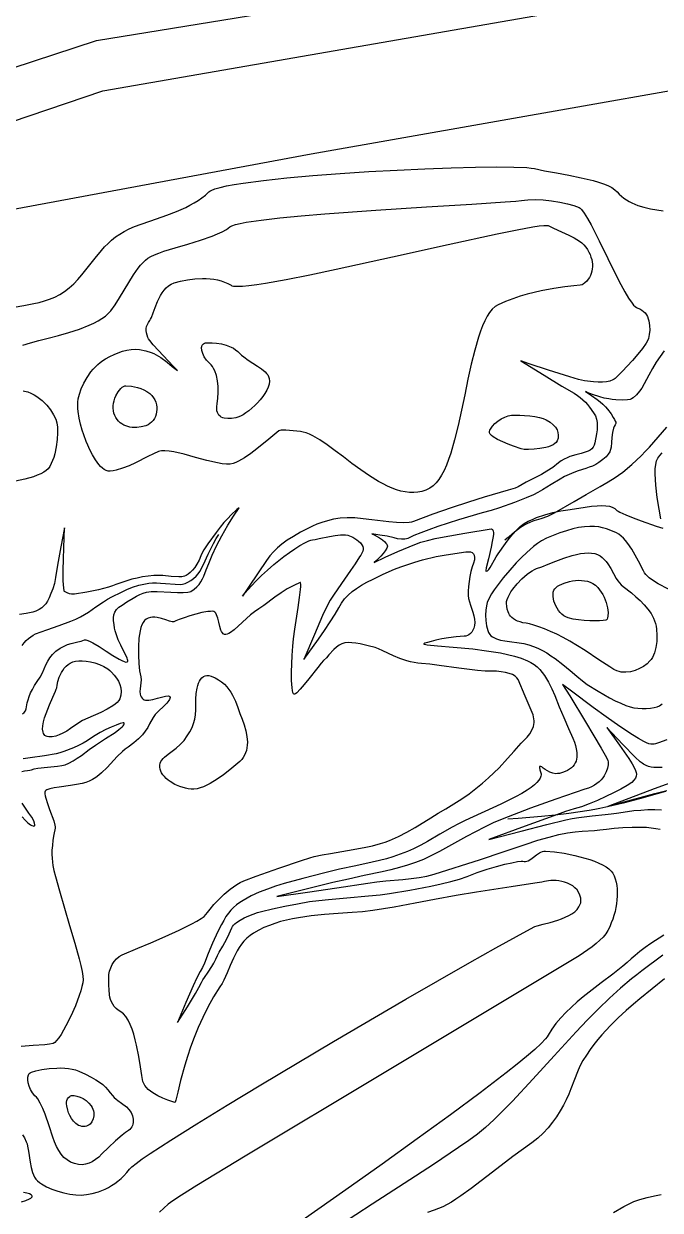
# Model space of a CAD drawing. Header units: inches. Extents: x 14835060 to 15200370, y 4673777 to 4962097.
# Drawn here: x 15056849 to 15122052, y 4770752 to 4892341 of the extents above; entities that cross this region are included whole.
import ezdxf

# ---------------------------------------------------------------- set-up
doc = ezdxf.new("R2010")
doc.units = ezdxf.units.IN
doc.header["$MEASUREMENT"] = 0
for name, color, linetype in [('1000m', 7, 'Continuous'), ('100m', 7, 'Continuous'), ('1500m', 7, 'Continuous'), ('2000m', 7, 'Continuous'), ('200m', 7, 'Continuous'), ('2500m', 7, 'Continuous'), ('500m', 7, 'Continuous'), ('Ã¦Â²Â³Ã¥Â·ÂÃ£ÂƒÂ»Ã¦Â¹Â–Ã¦Â²Â¼', 7, 'Continuous'), ('Ã¦ÂµÂ·Ã¥Â²Â¸Ã§Â·Âš', 7, 'Continuous')]:
    doc.layers.add(name, color=color, linetype=linetype)

msp = doc.modelspace()

# ---------------------------------------------------------------- linework, layer by layer
at = {"layer": '1000m'}
for points in [[(15056762, 4859396), (15057534, 4859641), (15058393, 4859867), (15059354, 4860103), (15060399, 4860378), (15061479, 4860693), (15062548, 4861051), (15063558, 4861451), (15064026, 4861668), (15064461, 4861896), (15064858, 4862135), (15065211, 4862386), (15065514, 4862648), (15065760, 4862922), (15066201, 4863546), (15066655, 4864267), (15067598, 4865838), (15068082, 4866603), (15068572, 4867300), (15068819, 4867610), (15069066, 4867887), (15069314, 4868125), (15069563, 4868320), (15069858, 4868493), (15070238, 4868666), (15070691, 4868842), (15071207, 4869020), (15072377, 4869384), (15073654, 4869763), (15074943, 4870162), (15076151, 4870583), (15076695, 4870804), (15077184, 4871032), (15077606, 4871268), (15077948, 4871512), (15078170, 4871635), (15078530, 4871757), (15079019, 4871877), (15079628, 4871996), (15081167, 4872228), (15083075, 4872452), (15085278, 4872667), (15087701, 4872872), (15092913, 4873252), (15098123, 4873583), (15102739, 4873861), (15106171, 4874077), (15107258, 4874161), (15107828, 4874228), (15108133, 4874276), (15108473, 4874307), (15109233, 4874322), (15110064, 4874280), (15110921, 4874189), (15111762, 4874060), (15112540, 4873898), (15113212, 4873714), (15113735, 4873515), (15113850, 4873438), (15113979, 4873313), (15114272, 4872929), (15114608, 4872390), (15114980, 4871721), (15115803, 4870100), (15116689, 4868278), (15117580, 4866465), (15118011, 4865629), (15118423, 4864873), (15118809, 4864226), (15119163, 4863713), (15119325, 4863515), (15119477, 4863360), (15119617, 4863252), (15119744, 4863194), (15119972, 4863114), (15120174, 4863004), (15120350, 4862867), (15120501, 4862706), (15120629, 4862524), (15120735, 4862325), (15120820, 4862112), (15120886, 4861887), (15120961, 4861417), (15120971, 4860941), (15120924, 4860483), (15120831, 4860071), (15120748, 4859863), (15120618, 4859624), (15120243, 4859076), (15119756, 4858468), (15119209, 4857843), (15118138, 4856705), (15117436, 4855997), (15117330, 4855908), (15117204, 4855833), (15116899, 4855720), (15116535, 4855651), (15116125, 4855621), (15115684, 4855622), (15115225, 4855649), (15114306, 4855754), (15113684, 4855890), (15112785, 4856143), (15110597, 4856832), (15108632, 4857490), (15107779, 4857783), (15110146, 4856330), (15111974, 4855216), (15113226, 4854469), (15113562, 4854260), (15113863, 4854041), (15114134, 4853811), (15114380, 4853569), (15114607, 4853315), (15114820, 4853046), (15115229, 4852466), (15115402, 4852155), (15115517, 4851830), (15115582, 4851488), (15115602, 4851125), (15115584, 4850736), (15115534, 4850318), (15115365, 4849377), (15115294, 4849143), (15115187, 4848949), (15115046, 4848790), (15114875, 4848658), (15114676, 4848550), (15114454, 4848459), (15113951, 4848309), (15113391, 4848166), (15112800, 4847985), (15112501, 4847867), (15112204, 4847724), (15111913, 4847550), (15111630, 4847340), (15111034, 4846881), (15110447, 4846489), (15109877, 4846152), (15109329, 4845859), (15108331, 4845355), (15107894, 4845120), (15107508, 4844880), (15107192, 4844764), (15106467, 4844545), (15104022, 4843817), (15102419, 4843318), (15100641, 4842735), (15098745, 4842073), (15096791, 4841338), (15096583, 4841276), (15096336, 4841234), (15095739, 4841205), (15095029, 4841234), (15094233, 4841306), (15092501, 4841511), (15091621, 4841613), (15090771, 4841692), (15090377, 4841712), (15089994, 4841713), (15089262, 4841664), (15088581, 4841558), (15087954, 4841410), (15087386, 4841234), (15086881, 4841044), (15086442, 4840854), (15086075, 4840677), (15085207, 4840229), (15084468, 4839812), (15083839, 4839415), (15083302, 4839026), (15082840, 4838636), (15082435, 4838231), (15082070, 4837802), (15081726, 4837337), (15079939, 4834721), (15079243, 4833671), (15079495, 4833977), (15080183, 4834756), (15080658, 4835259), (15081203, 4835802), (15081805, 4836362), (15082451, 4836910), (15083501, 4837735), (15084057, 4838149), (15084610, 4838537), (15085141, 4838880), (15085633, 4839158), (15086067, 4839351), (15086256, 4839410), (15086425, 4839440), (15086693, 4839488), (15087096, 4839578), (15088154, 4839808), (15088734, 4839905), (15089298, 4839962), (15089809, 4839960), (15090033, 4839930), (15090229, 4839877), (15090555, 4839722), (15090956, 4839464), (15091154, 4839306), (15091333, 4839133), (15091480, 4838951), (15091583, 4838762), (15091622, 4838604), (15091618, 4838448), (15091581, 4838295), (15091521, 4838150), (15091368, 4837892), (15091237, 4837699), (15090794, 4837011), (15090329, 4836322), (15089398, 4834991), (15088573, 4833797), (15088241, 4833280), (15087984, 4832831), (15087463, 4831684), (15086632, 4829770), (15085524, 4827177), (15085984, 4827800), (15087050, 4829280), (15087664, 4830159), (15088253, 4831035), (15088758, 4831835), (15089121, 4832485), (15089399, 4832976), (15089718, 4833410), (15090079, 4833798), (15090486, 4834150), (15090942, 4834478), (15091449, 4834793), (15092010, 4835106), (15092627, 4835428), (15093653, 4835928), (15094832, 4836437), (15095484, 4836688), (15096180, 4836934), (15096923, 4837170), (15097713, 4837395), (15099083, 4837729), (15100119, 4837923), (15102151, 4838215), (15102388, 4838234), (15102599, 4838210), (15102777, 4838142), (15102914, 4838028), (15103003, 4837866), (15103038, 4837655), (15103010, 4837392), (15102913, 4837076), (15102778, 4836675), (15102657, 4836208), (15102553, 4835700), (15102470, 4835176), (15102412, 4834662), (15102382, 4834183), (15102384, 4833766), (15102422, 4833435), (15102505, 4833107), (15102614, 4832758), (15102856, 4832029), (15102961, 4831665), (15103035, 4831314), (15103065, 4830983), (15103036, 4830681), (15102958, 4830416), (15102857, 4830191), (15102735, 4830003), (15102597, 4829850), (15102448, 4829733), (15102292, 4829649), (15102134, 4829596), (15101978, 4829574)], [(15056724, 4821632), (15056902, 4821773), (15057027, 4821943), (15057068, 4822042), (15057091, 4822151), (15057200, 4822754), (15057287, 4823075), (15057401, 4823411), (15057549, 4823762), (15057734, 4824130), (15057961, 4824516), (15058236, 4824922), (15058535, 4825383), (15058765, 4825820), (15059122, 4826631), (15059301, 4827009), (15059515, 4827369), (15059789, 4827713), (15059957, 4827880), (15060149, 4828044), (15060578, 4828349), (15060975, 4828569), (15061347, 4828725), (15061701, 4828835), (15062386, 4828994), (15062731, 4829081), (15063088, 4829199), (15063221, 4829205), (15063410, 4829152), (15063648, 4829047), (15063926, 4828900), (15064570, 4828513), (15065278, 4828059), (15065985, 4827606), (15066626, 4827224), (15066902, 4827081), (15067138, 4826981), (15067324, 4826934), (15067454, 4826947), (15067498, 4826994), (15067507, 4827075), (15067485, 4827187), (15067435, 4827328), (15067269, 4827687), (15067042, 4828133), (15066785, 4828648), (15066531, 4829214), (15066311, 4829810), (15066224, 4830114), (15066158, 4830418), (15066095, 4830793), (15066054, 4831143), (15066046, 4831470), (15066083, 4831775), (15066177, 4832057), (15066340, 4832317), (15066582, 4832557), (15066916, 4832775), (15067422, 4833084), (15068047, 4833478), (15068388, 4833673), (15068738, 4833849), (15069091, 4833993), (15069441, 4834091), (15069908, 4834143), (15070509, 4834151), (15071901, 4834099), (15072586, 4834070), (15073192, 4834061), (15073667, 4834086), (15073839, 4834116), (15073957, 4834161), (15074299, 4834389), (15074579, 4834631), (15074807, 4834887), (15074995, 4835157), (15075152, 4835442), (15075289, 4835742), (15075546, 4836389), (15075806, 4837036), (15076162, 4837873), (15076605, 4838837), (15077130, 4839868), (15077749, 4840949), (15078325, 4841867), (15078915, 4842742), (15078687, 4842549), (15078112, 4842018), (15077746, 4841647), (15077353, 4841218), (15076954, 4840740), (15076569, 4840221), (15075705, 4839037), (15075309, 4838429), (15075143, 4838119), (15075005, 4837804), (15074812, 4837361), (15074596, 4836969), (15074366, 4836629), (15074130, 4836340), (15073898, 4836104), (15073677, 4835921), (15073478, 4835791), (15073308, 4835714), (15073050, 4835664), (15072734, 4835653), (15071967, 4835707), (15071087, 4835784), (15070629, 4835803), (15070173, 4835793), (15069584, 4835738), (15069010, 4835651), (15068458, 4835539), (15067936, 4835410), (15067011, 4835127), (15066299, 4834861), (15065956, 4834734), (15065538, 4834603), (15064515, 4834338), (15063318, 4834092), (15062034, 4833892), (15061751, 4833881), (15061521, 4833927), (15061298, 4834024), (15061034, 4834166), (15061005, 4834201), (15060980, 4834269), (15060939, 4834498), (15060895, 4835260), (15060889, 4836306), (15060911, 4837490), (15060990, 4839687), (15061037, 4840679), (15060645, 4838722), (15060361, 4837229), (15060204, 4836239), (15060116, 4835597), (15059983, 4834993), (15059818, 4834438), (15059635, 4833942), (15059446, 4833514), (15059266, 4833166), (15059108, 4832908), (15058985, 4832748), (15058708, 4832498), (15058414, 4832303), (15058103, 4832153), (15057779, 4832041), (15057446, 4831958), (15057105, 4831896), (15056415, 4831803)], [(15122885, 4834410), (15121845, 4834956), (15121358, 4835252), (15120925, 4835566), (15120737, 4835733), (15120572, 4835905), (15120432, 4836085), (15120321, 4836272), (15119822, 4837268), (15119495, 4837876), (15119124, 4838499), (15118717, 4839095), (15118502, 4839369), (15118280, 4839620), (15118053, 4839843), (15117820, 4840033), (15117584, 4840183), (15117344, 4840288), (15116535, 4840565), (15116147, 4840680), (15115747, 4840769), (15115318, 4840823), (15114842, 4840835), (15114302, 4840798), (15113681, 4840702), (15113090, 4840567), (15112441, 4840381), (15111761, 4840157), (15111079, 4839908), (15110392, 4839619), (15109884, 4839348), (15109474, 4839068), (15109083, 4838754), (15108374, 4838159), (15107821, 4837656), (15107292, 4837102), (15106657, 4836356), (15105975, 4835545), (15105329, 4834749), (15105033, 4834342), (15104763, 4833923), (15104525, 4833485), (15104323, 4833024)], [(15104323, 4833024), (15104237, 4832697), (15104180, 4832253), (15104157, 4831734), (15104179, 4831184), (15104252, 4830643), (15104310, 4830390), (15104384, 4830154), (15104474, 4829942), (15104582, 4829759), (15104709, 4829610), (15104856, 4829501), (15105266, 4829311), (15105697, 4829180), (15106147, 4829091), (15106613, 4829027), (15107584, 4828911), (15108083, 4828825), (15108587, 4828699), (15109056, 4828538), (15109518, 4828341), (15109973, 4828112), (15110418, 4827858), (15110853, 4827583), (15111276, 4827292), (15112083, 4826683), (15112827, 4826072), (15113498, 4825499), (15114085, 4825005), (15114578, 4824630), (15115678, 4823930), (15116864, 4823261), (15117448, 4822963), (15118005, 4822701), (15118519, 4822486), (15118973, 4822328), (15119340, 4822242), (15119751, 4822190), (15120184, 4822170), (15120620, 4822178), (15121037, 4822213), (15121416, 4822272), (15121735, 4822353), (15121975, 4822453), (15122263, 4822645)], [(15101978, 4829574), (15101130, 4829512), (15100353, 4829417), (15099660, 4829301), (15099061, 4829176), (15098568, 4829052), (15098194, 4828941), (15097949, 4828855), (15097846, 4828805), (15097847, 4828779), (15097903, 4828754), (15098169, 4828707), (15099234, 4828606), (15100853, 4828471), (15102840, 4828270), (15104257, 4828094), (15104979, 4827988), (15105700, 4827863), (15106414, 4827714), (15107115, 4827535), (15107795, 4827321), (15108449, 4827068), (15108801, 4826891), (15109127, 4826677), (15109428, 4826430), (15109706, 4826157), (15109961, 4825860), (15110196, 4825544), (15110412, 4825214), (15110609, 4824874), (15110956, 4824182), (15111248, 4823504), (15111710, 4822333), (15112176, 4821244), (15112665, 4820132), (15113090, 4819130), (15113252, 4818712), (15113366, 4818372), (15113481, 4817876), (15113511, 4817639), (15113521, 4817410), (15113511, 4817190), (15113478, 4816979), (15113423, 4816779), (15113344, 4816589), (15113240, 4816410), (15113109, 4816243), (15112952, 4816089), (15112766, 4815948), (15112551, 4815820), (15112306, 4815706), (15112029, 4815608), (15111719, 4815524), (15111539, 4815494), (15111366, 4815487), (15111042, 4815531), (15110749, 4815633), (15110487, 4815771), (15110259, 4815923), (15110066, 4816067), (15109911, 4816180), (15109793, 4816241), (15109737, 4816249), (15109698, 4816234), (15109677, 4816193), (15109673, 4816122), (15109719, 4815880), (15109839, 4815482), (15109846, 4815378), (15109813, 4815229), (15109734, 4815044), (15109602, 4814828), (15109412, 4814588), (15109158, 4814331), (15108834, 4814063), (15108435, 4813792), (15107856, 4813452), (15107207, 4813102), (15105713, 4812366), (15102053, 4810676), (15101379, 4810349), (15100733, 4810006), (15099478, 4809289), (15098195, 4808547), (15097514, 4808173), (15096791, 4807801), (15096153, 4807519), (15095404, 4807233), (15094651, 4806975), (15094002, 4806777), (15093302, 4806594), (15092531, 4806412), (15090868, 4806052), (15089190, 4805691), (15087676, 4805324), (15085455, 4804742), (15083536, 4804227), (15082654, 4803960), (15081805, 4803670), (15080975, 4803341), (15080151, 4802960), (15079721, 4802737), (15079331, 4802512), (15078975, 4802281), (15078649, 4802037), (15078350, 4801776), (15078072, 4801493), (15077812, 4801183), (15077566, 4800841), (15077329, 4800458), (15077104, 4800050), (15076730, 4799304), (15076196, 4798119), (15075756, 4797048), (15075353, 4796084), (15075149, 4795641), (15074932, 4795222), (15074590, 4794558), (15074214, 4793759), (15073456, 4792030), (15072613, 4789986), (15073626, 4791606), (15074437, 4792962), (15074786, 4793582), (15075047, 4794088), (15075187, 4794352), (15075351, 4794611), (15075726, 4795144), (15076130, 4795746), (15076329, 4796090), (15076519, 4796473), (15076703, 4796854), (15076883, 4797187), (15077250, 4797817), (15077662, 4798576), (15077898, 4799072), (15078162, 4799681), (15078238, 4799824), (15078344, 4799965), (15078477, 4800101), (15078634, 4800234), (15079007, 4800487), (15079436, 4800718), (15079896, 4800926), (15080362, 4801105), (15080808, 4801254), (15081209, 4801368), (15082314, 4801632), (15083588, 4801905), (15084904, 4802161), (15086133, 4802377), (15087090, 4802506), (15088074, 4802604), (15089936, 4802772), (15092160, 4802974), (15093343, 4803085), (15094323, 4803208), (15096384, 4803548), (15098557, 4803958), (15099609, 4804188), (15100597, 4804433), (15101489, 4804694), (15102255, 4804970), (15103308, 4805371), (15104327, 4805709), (15105279, 4805987), (15106135, 4806206), (15106864, 4806369), (15107434, 4806477), (15107815, 4806533), (15107976, 4806537), (15108106, 4806494), (15108238, 4806486), (15108372, 4806509), (15108509, 4806559), (15108789, 4806721), (15109077, 4806933), (15109372, 4807160), (15109673, 4807364), (15109826, 4807447), (15109980, 4807509), (15110135, 4807548), (15110292, 4807557), (15111205, 4807485), (15112222, 4807337), (15113286, 4807121), (15114336, 4806845), (15114836, 4806687), (15115311, 4806517), (15115752, 4806335), (15116152, 4806143), (15116504, 4805942), (15116800, 4805732), (15117032, 4805515), (15117193, 4805292), (15117330, 4805007), (15117442, 4804702), (15117529, 4804378), (15117593, 4804037), (15117633, 4803682), (15117651, 4803315), (15117646, 4802937), (15117620, 4802552), (15117573, 4802161), (15117504, 4801766), (15117416, 4801369), (15117308, 4800973), (15117181, 4800580), (15117035, 4800191), (15116870, 4799809), (15116689, 4799437), (15116472, 4799091), (15116191, 4798751), (15115856, 4798416), (15115477, 4798087), (15115065, 4797763), (15114630, 4797444), (15113735, 4796823), (15111710, 4795584), (15107089, 4792812), (15093436, 4784647), (15079529, 4776297), (15074589, 4773294), (15072993, 4772302), (15072119, 4771732), (15071651, 4771376), (15071200, 4770984), (15070767, 4770562)], [(15056650, 4815718), (15056942, 4815780), (15057223, 4815811), (15057469, 4815839), (15057656, 4815889), (15057924, 4815972), (15058309, 4816039), (15059286, 4816148), (15060307, 4816259), (15060748, 4816328), (15061095, 4816414), (15061483, 4816575), (15061897, 4816799), (15062324, 4817068), (15062750, 4817362), (15063549, 4817952), (15064187, 4818418), (15065213, 4819083), (15066199, 4819723), (15066605, 4820015), (15066916, 4820277), (15067027, 4820394), (15067103, 4820501), (15067141, 4820596), (15067138, 4820680), (15067103, 4820698), (15067020, 4820693), (15066734, 4820620), (15066319, 4820473), (15065813, 4820265), (15065258, 4820009), (15064691, 4819717), (15064153, 4819403), (15063683, 4819079), (15063343, 4818847), (15062924, 4818609), (15062452, 4818372), (15061951, 4818146), (15060967, 4817762), (15060533, 4817621), (15060173, 4817527), (15058987, 4817312), (15057497, 4817102), (15056778, 4817024)], [(15056683, 4811080), (15056995, 4810735), (15057284, 4810456), (15057554, 4810254), (15057681, 4810185), (15057804, 4810140), (15057891, 4810125), (15057951, 4810136), (15057987, 4810172), (15057999, 4810232), (15057965, 4810415), (15057866, 4810675), (15057675, 4811021), (15057386, 4811447), (15056674, 4812463)], [(15056630, 4771621), (15057077, 4771769), (15057431, 4771914), (15057560, 4771986), (15057651, 4772058), (15057699, 4772131), (15057700, 4772204), (15057665, 4772269), (15057606, 4772328), (15057423, 4772425), (15057158, 4772501), (15056820, 4772559)]]:
    msp.add_lwpolyline(points, dxfattribs=at)
at = {"layer": '100m'}
for points in [[(15023674, 4871460), (15064953, 4885459), (15154036, 4900955)], [(15124254, 4814970), (15121438, 4813923), (15116666, 4812144), (15117975, 4812511), (15121480, 4813470), (15122723, 4813772)], [(15122473, 4794481), (15119967, 4792412), (15119305, 4791866), (15118556, 4791222), (15117749, 4790483), (15116910, 4789654), (15116069, 4788738), (15115656, 4788249), (15115252, 4787740), (15114862, 4787211), (15114488, 4786662), (15114135, 4786095), (15113806, 4785509), (15113565, 4784953), (15113271, 4784158), (15112895, 4783182), (15112670, 4782645), (15112414, 4782085), (15112125, 4781510), (15111801, 4780926), (15111436, 4780342), (15111029, 4779765), (15110576, 4779202), (15110074, 4778661), (15109519, 4778148), (15108909, 4777673), (15106956, 4776253), (15105296, 4775004), (15102672, 4772993), (15101613, 4772220), (15101126, 4771889), (15100660, 4771594), (15100209, 4771335), (15099767, 4771111), (15099328, 4770921), (15098886, 4770764), (15098201, 4770530)], [(15117262, 4770510), (15118317, 4771126), (15118813, 4771392), (15119350, 4771636), (15119973, 4771862), (15120727, 4772074), (15121445, 4772236), (15122152, 4772366)]]:
    msp.add_lwpolyline(points, dxfattribs=at)
at = {"layer": '1500m'}
for points in [[(15065217, 4858000), (15065655, 4858232), (15066096, 4858444), (15066537, 4858631), (15066978, 4858785), (15067416, 4858899), (15067849, 4858969), (15068278, 4858986), (15068699, 4858944), (15069344, 4858811), (15069910, 4858643), (15070170, 4858540), (15070420, 4858421), (15070662, 4858283), (15070898, 4858125), (15071527, 4857656), (15072069, 4857232), (15072592, 4856807), (15072148, 4857261), (15071154, 4858299), (15070122, 4859437), (15069751, 4859892), (15069630, 4860065), (15069562, 4860191), (15069478, 4860436), (15069422, 4860667), (15069395, 4860888), (15069400, 4861101), (15069438, 4861310), (15069510, 4861517), (15069619, 4861725), (15069766, 4861938), (15069850, 4862071), (15069935, 4862249), (15070114, 4862711), (15070319, 4863273), (15070563, 4863883), (15070863, 4864490), (15071038, 4864776), (15071233, 4865042), (15071449, 4865281), (15071689, 4865487), (15071953, 4865654), (15072245, 4865774), (15072895, 4865953), (15073611, 4866100), (15074370, 4866200), (15075152, 4866241), (15075544, 4866235), (15075935, 4866208), (15076321, 4866161), (15076699, 4866089), (15077067, 4865993), (15077422, 4865870), (15077762, 4865718), (15078084, 4865537), (15078182, 4865494), (15078321, 4865463), (15078713, 4865439), (15079249, 4865460), (15079920, 4865523), (15080713, 4865626), (15081621, 4865765), (15083732, 4866138), (15086170, 4866617), (15088852, 4867177), (15094609, 4868438), (15100335, 4869718), (15105360, 4870814), (15107399, 4871230), (15109013, 4871524), (15109633, 4871617), (15110116, 4871671), (15110450, 4871681), (15110558, 4871669), (15110626, 4871645), (15111045, 4871410), (15111547, 4871181), (15112675, 4870690), (15113242, 4870400), (15113514, 4870239), (15113772, 4870064), (15114013, 4869875), (15114233, 4869669), (15114430, 4869444), (15114598, 4869200), (15114739, 4868945), (15114857, 4868690), (15114953, 4868435), (15115026, 4868183), (15115076, 4867933), (15115104, 4867687), (15115109, 4867445), (15115092, 4867209), (15115052, 4866980), (15114989, 4866758), (15114904, 4866545), (15114797, 4866342), (15114668, 4866149), (15114516, 4865967), (15114342, 4865798), (15114146, 4865643), (15114036, 4865600), (15113837, 4865560), (15113201, 4865476), (15112288, 4865366), (15111153, 4865205), (15109848, 4864968), (15109148, 4864812), (15108425, 4864628), (15107686, 4864412), (15106937, 4864161), (15106184, 4863872), (15105436, 4863541), (15105128, 4863353), (15104839, 4863089), (15104568, 4862757), (15104312, 4862360), (15104071, 4861902), (15103843, 4861391), (15103628, 4860829), (15103424, 4860221), (15103042, 4858891), (15102689, 4857438), (15102353, 4855902), (15102025, 4854322), (15101695, 4852735), (15101352, 4851182), (15100986, 4849702), (15100586, 4848332), (15100370, 4847701), (15100143, 4847113), (15099902, 4846572), (15099646, 4846082), (15099374, 4845650), (15099085, 4845280), (15098777, 4844976), (15098449, 4844744), (15098051, 4844548), (15097643, 4844408), (15097225, 4844323), (15096799, 4844289), (15096365, 4844302), (15095925, 4844360), (15095479, 4844458), (15095029, 4844594), (15094575, 4844764), (15094118, 4844965), (15093658, 4845193), (15093198, 4845446), (15092279, 4846012), (15091366, 4846636), (15090468, 4847292), (15089592, 4847952), (15088744, 4848591), (15087933, 4849182), (15087166, 4849699), (15086450, 4850115), (15086113, 4850278), (15085792, 4850405), (15085488, 4850494), (15085200, 4850541), (15083680, 4850675), (15083216, 4850686), (15083069, 4850670), (15082983, 4850635), (15081965, 4849782), (15080741, 4848783), (15080101, 4848302), (15079469, 4847870), (15078862, 4847518), (15078575, 4847381), (15078302, 4847274), (15077997, 4847215), (15077621, 4847211), (15077183, 4847254), (15076695, 4847338), (15075609, 4847591), (15074444, 4847906), (15073283, 4848219), (15072210, 4848466), (15071732, 4848544), (15071307, 4848582), (15070945, 4848570), (15070792, 4848544), (15070658, 4848502), (15070132, 4848270), (15069553, 4847985), (15068291, 4847352), (15067633, 4847050), (15066975, 4846789), (15066331, 4846593), (15066017, 4846527), (15065712, 4846486), (15065503, 4846494), (15065299, 4846552), (15065098, 4846654), (15064903, 4846797), (15064714, 4846972), (15064532, 4847176), (15064192, 4847647), (15063888, 4848163), (15063627, 4848682), (15063415, 4849157), (15063258, 4849545), (15063011, 4850204), (15062844, 4850708), (15062677, 4851291), (15062531, 4851928), (15062427, 4852591), (15062398, 4852924), (15062387, 4853254), (15062398, 4853577), (15062433, 4853890), (15062547, 4854384), (15062742, 4854933), (15063009, 4855513), (15063343, 4856099), (15063738, 4856665), (15063956, 4856934), (15064186, 4857188), (15064428, 4857424), (15064681, 4857641), (15064945, 4857834), (15065217, 4858000)], [(15056927, 4854697), (15057266, 4854606), (15057590, 4854482), (15057901, 4854329), (15058196, 4854151), (15058475, 4853951), (15058738, 4853733), (15058983, 4853502), (15059209, 4853261), (15059601, 4852765), (15059910, 4852275), (15060126, 4851823), (15060244, 4851439), (15060293, 4851006), (15060301, 4850421), (15060263, 4849734), (15060172, 4848996), (15060021, 4848257), (15059920, 4847904), (15059802, 4847570), (15059666, 4847262), (15059511, 4846985), (15059335, 4846746), (15059138, 4846552), (15058897, 4846384), (15058595, 4846222), (15058241, 4846066), (15057843, 4845919), (15056955, 4845658), (15056004, 4845455)], [(15056777, 4854713), (15056927, 4854697)], [(15110380, 4851748), (15110760, 4851499), (15111068, 4851247), (15111306, 4850990), (15111475, 4850726), (15111575, 4850456), (15111610, 4850177), (15111579, 4849888), (15111484, 4849588), (15111393, 4849442), (15111252, 4849311), (15111067, 4849193), (15110846, 4849089), (15110594, 4848998), (15110319, 4848920), (15109726, 4848802), (15109121, 4848730), (15108561, 4848703), (15108098, 4848718), (15107787, 4848772), (15107021, 4849036), (15106478, 4849241), (15105909, 4849480), (15105373, 4849741), (15104931, 4850014), (15104764, 4850151), (15104644, 4850287), (15104576, 4850419), (15104570, 4850548), (15104610, 4850677), (15104673, 4850811), (15104862, 4851087), (15105120, 4851362), (15105429, 4851622), (15105771, 4851853), (15106130, 4852040), (15106488, 4852170), (15106827, 4852228), (15107653, 4852229), (15108155, 4852202), (15108678, 4852155), (15109191, 4852087), (15109665, 4851997), (15110072, 4851885), (15110380, 4851748)], [(15109382, 4836506), (15109907, 4836697), (15110577, 4836964), (15111351, 4837270), (15112186, 4837576), (15113044, 4837844), (15113467, 4837953), (15113881, 4838037), (15114280, 4838093), (15114659, 4838115), (15115012, 4838100), (15115335, 4838042), (15115625, 4837942), (15115884, 4837807), (15116115, 4837641), (15116322, 4837449), (15116510, 4837235), (15116680, 4837003), (15116985, 4836504), (15117265, 4835988), (15117549, 4835488), (15117701, 4835255), (15117864, 4835040), (15118042, 4834846), (15118239, 4834679), (15119108, 4834006), (15119555, 4833628), (15119991, 4833226), (15120404, 4832801), (15120781, 4832356), (15121109, 4831894), (15121374, 4831417), (15121478, 4831164), (15121562, 4830891), (15121627, 4830601), (15121673, 4830298), (15121712, 4829670), (15121684, 4829037), (15121593, 4828426), (15121445, 4827870), (15121352, 4827621), (15121246, 4827397), (15121129, 4827201), (15121000, 4827038), (15120697, 4826752), (15120331, 4826487), (15119917, 4826256), (15119468, 4826070), (15118999, 4825942), (15118522, 4825882), (15118286, 4825882), (15118053, 4825904), (15117826, 4825949), (15117605, 4826019), (15117307, 4826168), (15116889, 4826423), (15115760, 4827170), (15114351, 4828101), (15113582, 4828585), (15112793, 4829056), (15112114, 4829430), (15111443, 4829771), (15110793, 4830074), (15110178, 4830336), (15109610, 4830554), (15109103, 4830724), (15108669, 4830842), (15108322, 4830906), (15107987, 4830963), (15107692, 4831039), (15107434, 4831130), (15107211, 4831236), (15107020, 4831353), (15106859, 4831481), (15106724, 4831618), (15106615, 4831761), (15106527, 4831910), (15106458, 4832061), (15106368, 4832365), (15106323, 4832658), (15106303, 4832926), (15106316, 4833123), (15106372, 4833345), (15106468, 4833588), (15106599, 4833846), (15106761, 4834116), (15106950, 4834392), (15107391, 4834945), (15107888, 4835470), (15108409, 4835929), (15108667, 4836123), (15108918, 4836287), (15109158, 4836416), (15109382, 4836506)], [(15087565, 4827085), (15087320, 4826812), (15086962, 4826368), (15086058, 4825216), (15085590, 4824635), (15085163, 4824135), (15084815, 4823779), (15084683, 4823674), (15084585, 4823630), (15084538, 4823635), (15084495, 4823666), (15084424, 4823799), (15084369, 4824015), (15084330, 4824301), (15084291, 4825034), (15084291, 4825894), (15084355, 4827586), (15084413, 4828557), (15084484, 4829324), (15084617, 4830305), (15084958, 4832508), (15085110, 4833531), (15085213, 4834369), (15085238, 4834688), (15085240, 4834923), (15085216, 4835062), (15085193, 4835092), (15085162, 4835093), (15084502, 4834790), (15083847, 4834424), (15083205, 4834014), (15082585, 4833583), (15081445, 4832740), (15080942, 4832370), (15080494, 4832062), (15080094, 4831765), (15079672, 4831396), (15078814, 4830592), (15078404, 4830231), (15078023, 4829948), (15077847, 4829848), (15077684, 4829780), (15077534, 4829751), (15077399, 4829764), (15077292, 4829820), (15077198, 4829917), (15077117, 4830048), (15077046, 4830207), (15076927, 4830588), (15076823, 4831009), (15076717, 4831423), (15076594, 4831781), (15076520, 4831923), (15076435, 4832033), (15076336, 4832105), (15076223, 4832132), (15075971, 4832126), (15075697, 4832100), (15075100, 4831999), (15074471, 4831848), (15073849, 4831667), (15073275, 4831478), (15072787, 4831299), (15072424, 4831151), (15072226, 4831055), (15072158, 4831039), (15072058, 4831049), (15071774, 4831131), (15071402, 4831260), (15070972, 4831395), (15070510, 4831495), (15070276, 4831520), (15070044, 4831520), (15069819, 4831491), (15069603, 4831428), (15069400, 4831326), (15069214, 4831179), (15069071, 4830998), (15068949, 4830759), (15068846, 4830468), (15068762, 4830133), (15068696, 4829762), (15068647, 4829361), (15068593, 4828504), (15068593, 4827620), (15068638, 4826771), (15068721, 4826015), (15068831, 4825413), (15068870, 4825108), (15068857, 4824802), (15068776, 4824201), (15068756, 4823911), (15068783, 4823631), (15068822, 4823497), (15068882, 4823366), (15068966, 4823239), (15069077, 4823116), (15069179, 4823053), (15069313, 4823020), (15069477, 4823012), (15069663, 4823026), (15070085, 4823101), (15070536, 4823214), (15070975, 4823333), (15071361, 4823424), (15071650, 4823456), (15071745, 4823440), (15071801, 4823397), (15071832, 4823306), (15071825, 4823205), (15071785, 4823096), (15071717, 4822978), (15071508, 4822723), (15071232, 4822447), (15070609, 4821855), (15070328, 4821553), (15070110, 4821255), (15069747, 4820593), (15069545, 4820235), (15069303, 4819860), (15069001, 4819469), (15068618, 4819063), (15068136, 4818643), (15067534, 4818209), (15067246, 4818001), (15066967, 4817769), (15066432, 4817250), (15065380, 4816115), (15064826, 4815573), (15064533, 4815323), (15064226, 4815094), (15063904, 4814890), (15063563, 4814715), (15063202, 4814574), (15062818, 4814472), (15062238, 4814367), (15061635, 4814277), (15060470, 4814119), (15059961, 4814037), (15059538, 4813946), (15059228, 4813839), (15059123, 4813777), (15059057, 4813709), (15059019, 4813594), (15059018, 4813432), (15059047, 4813228), (15059103, 4812990), (15059274, 4812439), (15059493, 4811831), (15059919, 4810663), (15060050, 4810209), (15060078, 4810039), (15060074, 4809915), (15059944, 4809254), (15059846, 4808663), (15059780, 4808134), (15059743, 4807657), (15059732, 4807222), (15059746, 4806818), (15059782, 4806435), (15059838, 4806065), (15059940, 4805569), (15060090, 4804961), (15060498, 4803478), (15061547, 4799928), (15062070, 4798139), (15062513, 4796525), (15062686, 4795828), (15062817, 4795226), (15062899, 4794738), (15062923, 4794380), (15062892, 4794058), (15062814, 4793673), (15062695, 4793234), (15062541, 4792755), (15062146, 4791717), (15061673, 4790648), (15061166, 4789639), (15060666, 4788777), (15060432, 4788430), (15060217, 4788154), (15060026, 4787960), (15059863, 4787858), (15059498, 4787771), (15059014, 4787708), (15057830, 4787625), (15056602, 4787548)], [(15056722, 4778498), (15056931, 4778158), (15057113, 4777775), (15057188, 4777561), (15057250, 4777328), (15057346, 4776815), (15057499, 4775696), (15057601, 4775138), (15057748, 4774615), (15057846, 4774374), (15057963, 4774150), (15058103, 4773948), (15058267, 4773769), (15058459, 4773607), (15058676, 4773452), (15059172, 4773164), (15059734, 4772911), (15060338, 4772696), (15060961, 4772524), (15061581, 4772399), (15062173, 4772326), (15062715, 4772310), (15063261, 4772354), (15063866, 4772465), (15064513, 4772652), (15064845, 4772776), (15065180, 4772921), (15065516, 4773088), (15065850, 4773278), (15066179, 4773493), (15066501, 4773732), (15066814, 4773998), (15067115, 4774290), (15067401, 4774609), (15067671, 4774958), (15067910, 4775198), (15068355, 4775553), (15068993, 4776013), (15069809, 4776572), (15071925, 4777950), (15074592, 4779625), (15077699, 4781534), (15081137, 4783614), (15088564, 4788033), (15095991, 4792377), (15102537, 4796142), (15105204, 4797649), (15107319, 4798822), (15108774, 4799597), (15109219, 4799816), (15109457, 4799912), (15110061, 4800057), (15110782, 4800242), (15111557, 4800478), (15111943, 4800618), (15112318, 4800773), (15112672, 4800946), (15112999, 4801137), (15113289, 4801347), (15113535, 4801578), (15113727, 4801831), (15113858, 4802106), (15113899, 4802253), (15113920, 4802405), (15113923, 4802564), (15113905, 4802730), (15113822, 4803049), (15113693, 4803333), (15113523, 4803584), (15113317, 4803802), (15113082, 4803989), (15112823, 4804147), (15112547, 4804277), (15112258, 4804381), (15111963, 4804459), (15111668, 4804514), (15111377, 4804546), (15111098, 4804558), (15110835, 4804551), (15110594, 4804526), (15110382, 4804484), (15110204, 4804427), (15109904, 4804368), (15109207, 4804261), (15106780, 4803901), (15103245, 4803347), (15101162, 4802995), (15098923, 4802595), (15096947, 4802219), (15094806, 4801823), (15093711, 4801639), (15092619, 4801478), (15091545, 4801347), (15090504, 4801255), (15089055, 4801157), (15087654, 4801050), (15086304, 4800913), (15085007, 4800730), (15084380, 4800615), (15083766, 4800481), (15083167, 4800327), (15082583, 4800149), (15082013, 4799945), (15081460, 4799713), (15080921, 4799451), (15080399, 4799156), (15080028, 4798905), (15079697, 4798627), (15079403, 4798328), (15079141, 4798008), (15078907, 4797672), (15078697, 4797321), (15078330, 4796589), (15078005, 4795833), (15077690, 4795075), (15077348, 4794338), (15077158, 4793985), (15076948, 4793645), (15076296, 4792607), (15075709, 4791557), (15075182, 4790507), (15074713, 4789468), (15074298, 4788450), (15073933, 4787464), (15073616, 4786522), (15073342, 4785633), (15072912, 4784062), (15072617, 4782838), (15072430, 4782049), (15072368, 4781845), (15072323, 4781781), (15071608, 4782025), (15071109, 4782230), (15070578, 4782486), (15070062, 4782789), (15069823, 4782958), (15069606, 4783137), (15069416, 4783327), (15069258, 4783527), (15069138, 4783736), (15069063, 4783954), (15068951, 4784568), (15068809, 4785455), (15068629, 4786519), (15068400, 4787661), (15068264, 4788231), (15068112, 4788786), (15067942, 4789311), (15067755, 4789796), (15067547, 4790228), (15067319, 4790596), (15067068, 4790886), (15066934, 4790999), (15066794, 4791087), (15066529, 4791252), (15066305, 4791438), (15066119, 4791643), (15065968, 4791863), (15065847, 4792095), (15065753, 4792337), (15065684, 4792585), (15065635, 4792836), (15065585, 4793334), (15065576, 4793809), (15065581, 4794233), (15065571, 4794584), (15065577, 4794905), (15065640, 4795246), (15065756, 4795594), (15065919, 4795934), (15066124, 4796251), (15066364, 4796532), (15066634, 4796762), (15066929, 4796927), (15068539, 4797598), (15069862, 4798163), (15071326, 4798806), (15072775, 4799472), (15074057, 4800105), (15074588, 4800391), (15075018, 4800649), (15075330, 4800870), (15075504, 4801048), (15075657, 4801263), (15075938, 4801618), (15076330, 4802073), (15076817, 4802592), (15077382, 4803134), (15078009, 4803662), (15078340, 4803908), (15078681, 4804137), (15079030, 4804343), (15079383, 4804521), (15080651, 4804993), (15082975, 4805808), (15085311, 4806601), (15086156, 4806875), (15086613, 4807008), (15087429, 4807169), (15088274, 4807318), (15090009, 4807608), (15091738, 4807926), (15092576, 4808113), (15093383, 4808325), (15093857, 4808475), (15094321, 4808645), (15095223, 4809038), (15096091, 4809486), (15096931, 4809970), (15098539, 4810973), (15099315, 4811454), (15100079, 4811897), (15100917, 4812385), (15101713, 4812899), (15102465, 4813432), (15103173, 4813975), (15103834, 4814521), (15104449, 4815063), (15105016, 4815594), (15105534, 4816105), (15106420, 4817041), (15107097, 4817812), (15107558, 4818358), (15107794, 4818618), (15108126, 4818915), (15108429, 4819241), (15108691, 4819591), (15108901, 4819959), (15109050, 4820340), (15109098, 4820534), (15109126, 4820728), (15109133, 4820923), (15109118, 4821118), (15109079, 4821312), (15109016, 4821504), (15108228, 4823420), (15107498, 4825135), (15107374, 4825321), (15107175, 4825489), (15106907, 4825638), (15106577, 4825764), (15106191, 4825865), (15105754, 4825938), (15105273, 4825980), (15104753, 4825988), (15104120, 4826009), (15103324, 4826081), (15101419, 4826319), (15099392, 4826588), (15098445, 4826699), (15097601, 4826775), (15097214, 4826815), (15096833, 4826878), (15096458, 4826962), (15096091, 4827062), (15095388, 4827302), (15094734, 4827571), (15093618, 4828093), (15093178, 4828294), (15092833, 4828420), (15092134, 4828605), (15091301, 4828793), (15090873, 4828865), (15090459, 4828913), (15090074, 4828926), (15089733, 4828897), (15089432, 4828808), (15089151, 4828657), (15088885, 4828454), (15088627, 4828212), (15088114, 4827657), (15087847, 4827367), (15087565, 4827085)], [(15066679, 4823161), (15066579, 4822974), (15066424, 4822790), (15066221, 4822609), (15065977, 4822432), (15065394, 4822091), (15064734, 4821768), (15063416, 4821185), (15062873, 4820931), (15062486, 4820703), (15061650, 4820110), (15061251, 4819855), (15060864, 4819636), (15060488, 4819461), (15060122, 4819337), (15059766, 4819269), (15059418, 4819266), (15059263, 4819293), (15059131, 4819344), (15059023, 4819417), (15058937, 4819510), (15058871, 4819621), (15058824, 4819750), (15058783, 4820054), (15058803, 4820409), (15058875, 4820804), (15058989, 4821226), (15059134, 4821663), (15059478, 4822536), (15059828, 4823327), (15060103, 4823939), (15060187, 4824149), (15060222, 4824278), (15060259, 4824549), (15060344, 4824930), (15060488, 4825376), (15060702, 4825844), (15060838, 4826073), (15060996, 4826291), (15061178, 4826492), (15061384, 4826672), (15061615, 4826824), (15061874, 4826944), (15062162, 4827025), (15062480, 4827062), (15062837, 4827061), (15063246, 4827027), (15063688, 4826956), (15064148, 4826845), (15064609, 4826688), (15065054, 4826483), (15065468, 4826223), (15065658, 4826073), (15065833, 4825907), (15066109, 4825601), (15066348, 4825286), (15066545, 4824961), (15066693, 4824626), (15066786, 4824279), (15066819, 4823920), (15066785, 4823547), (15066679, 4823161)]]:
    msp.add_lwpolyline(points, dxfattribs=at)
at = {"layer": '2000m'}
for points in [[(15081988, 4855997), (15082013, 4855712), (15081976, 4855411), (15081883, 4855098), (15081740, 4854777), (15081556, 4854452), (15081335, 4854129), (15081084, 4853812), (15080810, 4853504), (15080519, 4853212), (15080218, 4852939), (15079913, 4852689), (15079611, 4852468), (15079318, 4852280), (15079041, 4852129), (15078786, 4852020), (15078559, 4851957), (15078145, 4851898), (15077751, 4851884), (15077394, 4851924), (15077233, 4851970), (15077087, 4852033), (15076957, 4852116), (15076845, 4852221), (15076753, 4852349), (15076683, 4852501), (15076637, 4852679), (15076616, 4852884), (15076622, 4853118), (15076658, 4853383), (15076739, 4853959), (15076775, 4854555), (15076763, 4855154), (15076701, 4855738), (15076584, 4856288), (15076410, 4856787), (15076300, 4857011), (15076175, 4857216), (15076035, 4857399), (15075877, 4857558), (15075579, 4857869), (15075346, 4858202), (15075181, 4858539), (15075088, 4858861), (15075068, 4859150), (15075086, 4859276), (15075123, 4859387), (15075180, 4859480), (15075256, 4859553), (15075353, 4859603), (15075470, 4859629), (15075773, 4859648), (15076160, 4859646), (15076606, 4859613), (15077091, 4859536), (15077592, 4859405), (15078086, 4859209), (15078324, 4859083), (15078552, 4858937), (15078767, 4858768), (15078967, 4858577), (15079166, 4858380), (15079380, 4858195), (15079839, 4857855), (15080781, 4857253), (15081208, 4856964), (15081571, 4856667), (15081719, 4856511), (15081840, 4856349), (15081931, 4856178), (15081988, 4855997)], [(15069766, 4854435), (15069970, 4854235), (15070139, 4854018), (15070273, 4853788), (15070374, 4853548), (15070443, 4853302), (15070480, 4853053), (15070487, 4852804), (15070465, 4852559), (15070415, 4852322), (15070337, 4852094), (15070234, 4851881), (15070105, 4851685), (15069952, 4851510), (15069776, 4851359), (15069578, 4851235), (15069359, 4851142), (15068893, 4851020), (15068421, 4850963), (15067955, 4850974), (15067729, 4851006), (15067509, 4851057), (15067297, 4851127), (15067094, 4851217), (15066902, 4851327), (15066724, 4851457), (15066559, 4851608), (15066411, 4851782), (15066280, 4851977), (15066168, 4852194), (15066084, 4852430), (15066033, 4852678), (15066014, 4852933), (15066023, 4853192), (15066058, 4853451), (15066115, 4853707), (15066192, 4853956), (15066287, 4854193), (15066515, 4854620), (15066644, 4854802), (15066779, 4854959), (15066917, 4855085), (15067055, 4855178), (15067191, 4855235), (15067322, 4855250), (15067885, 4855199), (15068196, 4855148), (15068517, 4855072), (15068842, 4854968), (15069163, 4854830), (15069473, 4854654), (15069766, 4854435)], [(15115648, 4834577), (15115841, 4834346), (15116013, 4834099), (15116166, 4833839), (15116299, 4833570), (15116508, 4833023), (15116642, 4832492), (15116702, 4832012), (15116691, 4831616), (15116660, 4831461), (15116611, 4831340), (15116546, 4831256), (15116464, 4831216), (15116213, 4831183), (15115837, 4831159), (15115367, 4831148), (15114832, 4831156), (15114261, 4831186), (15113683, 4831243), (15113127, 4831331), (15112623, 4831456), (15112395, 4831547), (15112180, 4831675), (15111979, 4831833), (15111794, 4832018), (15111626, 4832224), (15111477, 4832447), (15111349, 4832683), (15111243, 4832926), (15111160, 4833172), (15111103, 4833416), (15111073, 4833654), (15111070, 4833880), (15111098, 4834090), (15111157, 4834279), (15111249, 4834443), (15111375, 4834577), (15111537, 4834693), (15111731, 4834808), (15112201, 4835019), (15112755, 4835187), (15113052, 4835248), (15113359, 4835289), (15113670, 4835308), (15113982, 4835302), (15114291, 4835267), (15114593, 4835202), (15114883, 4835104), (15115158, 4834968), (15115415, 4834794), (15115648, 4834577)], [(15076057, 4825483), (15076452, 4825318), (15076806, 4825124), (15077121, 4824905), (15077402, 4824664), (15077651, 4824403), (15077872, 4824125), (15078068, 4823834), (15078241, 4823532), (15078535, 4822906), (15078780, 4822272), (15079001, 4821651), (15079226, 4821066), (15079440, 4820493), (15079607, 4819898), (15079715, 4819298), (15079754, 4818708), (15079743, 4818421), (15079711, 4818142), (15079656, 4817873), (15079577, 4817616), (15079471, 4817373), (15079338, 4817146), (15079177, 4816936), (15078986, 4816745), (15077955, 4815877), (15077325, 4815389), (15076651, 4814915), (15075956, 4814492), (15075609, 4814312), (15075265, 4814159), (15074929, 4814038), (15074603, 4813954), (15074289, 4813910), (15073992, 4813913), (15073704, 4813950), (15073417, 4814006), (15072855, 4814171), (15072325, 4814399), (15071844, 4814681), (15071627, 4814839), (15071430, 4815008), (15071255, 4815186), (15071103, 4815371), (15070976, 4815563), (15070878, 4815761), (15070810, 4815963), (15070775, 4816169), (15070777, 4816368), (15070816, 4816553), (15070888, 4816725), (15070990, 4816887), (15071119, 4817042), (15071270, 4817191), (15071628, 4817484), (15072463, 4818107), (15072885, 4818475), (15073085, 4818682), (15073272, 4818906), (15073601, 4819360), (15073871, 4819793), (15074086, 4820217), (15074250, 4820640), (15074367, 4821075), (15074440, 4821532), (15074474, 4822022), (15074472, 4822555), (15074473, 4823127), (15074515, 4823707), (15074606, 4824260), (15074673, 4824517), (15074754, 4824755), (15074852, 4824970), (15074966, 4825158), (15075098, 4825314), (15075249, 4825435), (15075419, 4825517), (15075610, 4825555), (15075822, 4825545), (15076057, 4825483)], [(15062477, 4785007), (15063179, 4784685), (15063757, 4784396), (15064230, 4784131), (15064618, 4783879), (15064940, 4783631), (15065215, 4783374), (15065463, 4783101), (15065702, 4782800), (15065927, 4782520), (15066125, 4782305), (15066306, 4782135), (15066483, 4781994), (15066867, 4781721), (15067366, 4781340), (15067631, 4781072), (15067837, 4780763), (15067979, 4780428), (15068053, 4780084), (15068054, 4779746), (15068026, 4779584), (15067977, 4779430), (15067908, 4779286), (15067817, 4779153), (15067705, 4779034), (15067570, 4778930), (15067265, 4778716), (15066940, 4778462), (15066250, 4777865), (15065541, 4777197), (15064854, 4776519), (15064525, 4776210), (15064199, 4775945), (15063870, 4775730), (15063534, 4775569), (15063187, 4775464), (15062825, 4775421), (15062442, 4775443), (15062036, 4775535), (15061639, 4775692), (15061285, 4775907), (15060971, 4776176), (15060691, 4776498), (15060441, 4776869), (15060217, 4777287), (15060014, 4777748), (15059829, 4778251), (15059452, 4779396), (15059027, 4780614), (15058794, 4781190), (15058545, 4781712), (15058279, 4782155), (15058140, 4782339), (15057996, 4782494), (15057736, 4782794), (15057538, 4783122), (15057398, 4783462), (15057313, 4783797), (15057276, 4784112), (15057284, 4784390), (15057333, 4784614), (15057419, 4784769), (15057502, 4784830), (15057648, 4784896), (15058096, 4785036), (15058712, 4785168), (15059442, 4785272), (15060237, 4785328), (15060641, 4785332), (15061042, 4785316), (15061432, 4785278), (15061806, 4785216), (15062156, 4785126), (15062477, 4785007)]]:
    msp.add_lwpolyline(points, dxfattribs=at)
at = {"layer": '200m'}
for points in [[(15023649, 4867365), (15086295, 4878997), (15150998, 4890427)], [(15122234, 4816136), (15121947, 4816111), (15121664, 4816108), (15121386, 4816128), (15121114, 4816172), (15120850, 4816240), (15120595, 4816333), (15120349, 4816453), (15120201, 4816553), (15120004, 4816716), (15119492, 4817191), (15118230, 4818469), (15117089, 4819682), (15116592, 4820221), (15117885, 4818398), (15118823, 4817034), (15119168, 4816506), (15119355, 4816183), (15119522, 4815807), (15119580, 4815625), (15119605, 4815440), (15119585, 4815248), (15119507, 4815046), (15119360, 4814827), (15119132, 4814589), (15118646, 4814274), (15118015, 4813914), (15117277, 4813529), (15116466, 4813136), (15115620, 4812755), (15114775, 4812405), (15113967, 4812105), (15113231, 4811873), (15112358, 4811600), (15111134, 4811181), (15108210, 4810128), (15104490, 4808745), (15107811, 4809616), (15110445, 4810295), (15112383, 4810773), (15113027, 4810902), (15113701, 4811006), (15115080, 4811165), (15116408, 4811300), (15117019, 4811373), (15117576, 4811460), (15118688, 4811629), (15119352, 4811705), (15120056, 4811766), (15120778, 4811806), (15121493, 4811818), (15122179, 4811794)], [(15122323, 4796908), (15120181, 4795278), (15119640, 4794883), (15119093, 4794459), (15117982, 4793528), (15116855, 4792504), (15115716, 4791404), (15114573, 4790245), (15113430, 4789045), (15111170, 4786588), (15108982, 4784172), (15106914, 4781936), (15105939, 4780928), (15105012, 4780017), (15104137, 4779221), (15103322, 4778555), (15102442, 4777910), (15101383, 4777172), (15098820, 4775459), (15095813, 4773503), (15092541, 4771390), (15089184, 4769208)]]:
    msp.add_lwpolyline(points, dxfattribs=at)
at = {"layer": '2500m'}
msp.add_lwpolyline([(15063156, 4779337), (15062971, 4779327), (15062795, 4779344), (15062629, 4779388), (15062472, 4779454), (15062325, 4779539), (15062187, 4779642), (15061941, 4779889), (15061734, 4780170), (15061567, 4780464), (15061441, 4780748), (15061357, 4781001), (15061255, 4781443), (15061230, 4781649), (15061230, 4781841), (15061257, 4782017), (15061319, 4782175), (15061418, 4782312), (15061561, 4782427), (15061652, 4782470), (15061758, 4782497), (15062010, 4782507), (15062301, 4782458), (15062613, 4782354), (15062932, 4782198), (15063241, 4781992), (15063525, 4781739), (15063767, 4781442), (15063864, 4781280), (15063938, 4781112), (15063990, 4780941), (15064022, 4780769), (15064028, 4780430), (15063963, 4780110), (15063835, 4779824), (15063653, 4779590), (15063544, 4779497), (15063424, 4779422), (15063294, 4779368), (15063156, 4779337)], dxfattribs=at)
at = {"layer": '500m'}
for points in [[(15055864, 4863301), (15056853, 4863467), (15057898, 4863662), (15058432, 4863785), (15058966, 4863934), (15059498, 4864113), (15060023, 4864330), (15060536, 4864590), (15061034, 4864899), (15061513, 4865264), (15061967, 4865691), (15062391, 4866147), (15062783, 4866598), (15063496, 4867477), (15064153, 4868316), (15064800, 4869106), (15065134, 4869478), (15065483, 4869834), (15065852, 4870172), (15066248, 4870491), (15066676, 4870789), (15067141, 4871066), (15067650, 4871319), (15068209, 4871548), (15070461, 4872346), (15071512, 4872723), (15072506, 4873108), (15073437, 4873521), (15073877, 4873743), (15074299, 4873979), (15074703, 4874230), (15075087, 4874499), (15075451, 4874789), (15075795, 4875101), (15075898, 4875182), (15076040, 4875262), (15076434, 4875420), (15076969, 4875574), (15077634, 4875726), (15078419, 4875874), (15079315, 4876018), (15081399, 4876293), (15083806, 4876549), (15086459, 4876785), (15089279, 4876997), (15092186, 4877184), (15095102, 4877343), (15097948, 4877472), (15100646, 4877570), (15103117, 4877633), (15105282, 4877660), (15107062, 4877649), (15108378, 4877596), (15108838, 4877555), (15109153, 4877502), (15110205, 4877272), (15111406, 4877045), (15112681, 4876810), (15113960, 4876553), (15115169, 4876266), (15115724, 4876106), (15116235, 4875935), (15116692, 4875750), (15117087, 4875551), (15117409, 4875335), (15117651, 4875101), (15117859, 4874868), (15118085, 4874654), (15118329, 4874459), (15118589, 4874281), (15118862, 4874120), (15119148, 4873974), (15119751, 4873727), (15120386, 4873531), (15121040, 4873379), (15121701, 4873265), (15122356, 4873181)], [(15122440, 4858808), (15122040, 4858250), (15121646, 4857644), (15121258, 4857004), (15120879, 4856343), (15120150, 4855012), (15119932, 4854687), (15119617, 4854322), (15119273, 4854007), (15119112, 4853898), (15118969, 4853836), (15118692, 4853802), (15118165, 4853781), (15117495, 4853800), (15117139, 4853833), (15116787, 4853886), (15116322, 4853985), (15115879, 4854102), (15115110, 4854350), (15114578, 4854553), (15114379, 4854638), (15115014, 4854243), (15115598, 4853834), (15115896, 4853601), (15116174, 4853358), (15116433, 4853099), (15116658, 4852843), (15117008, 4852373), (15117234, 4852004), (15117348, 4851794), (15117445, 4851625), (15117497, 4851499), (15117493, 4851382), (15117420, 4851236), (15117339, 4851082), (15117269, 4850893), (15117164, 4850440), (15117094, 4849930), (15117054, 4849415), (15117016, 4848945), (15116966, 4848713), (15116874, 4848477), (15116723, 4848230), (15116497, 4847967), (15116181, 4847681), (15115757, 4847367), (15115436, 4847172), (15115108, 4847017), (15114769, 4846887), (15114412, 4846771), (15113626, 4846522), (15113185, 4846363), (15112707, 4846164), (15112245, 4845939), (15111787, 4845685), (15110879, 4845129), (15109977, 4844568), (15109527, 4844308), (15109075, 4844074), (15108313, 4843741), (15107121, 4843280), (15105589, 4842748), (15104724, 4842474), (15103809, 4842204), (15101395, 4841495), (15099282, 4840816), (15098358, 4840491), (15097532, 4840179), (15096812, 4839881), (15096205, 4839599), (15096062, 4839547), (15095898, 4839518), (15095529, 4839518), (15095149, 4839570), (15094807, 4839647), (15094066, 4839813), (15093315, 4839948), (15092497, 4840073), (15092749, 4839953), (15093303, 4839646), (15093598, 4839449), (15093854, 4839235), (15093957, 4839125), (15094035, 4839014), (15094085, 4838905), (15094102, 4838798), (15094085, 4838698), (15094042, 4838585), (15093889, 4838330), (15093674, 4838056), (15093428, 4837783), (15092968, 4837328), (15092760, 4837138), (15093875, 4837665), (15095179, 4838248), (15096904, 4838977), (15097518, 4839199), (15098218, 4839397), (15099011, 4839580), (15099908, 4839757), (15102049, 4840127), (15104714, 4840577), (15104801, 4840555), (15104852, 4840511), (15104901, 4840441), (15104941, 4840339), (15104966, 4840201), (15104970, 4840022), (15104947, 4839799), (15104850, 4839272), (15104723, 4838690), (15104443, 4837517), (15104234, 4836593), (15104196, 4836322), (15104200, 4836252), (15104223, 4836231), (15104358, 4836294), (15104488, 4836425), (15104618, 4836614), (15104753, 4836849), (15105058, 4837414), (15105237, 4837721), (15105440, 4838031), (15106195, 4839086), (15106568, 4839575), (15106942, 4840030), (15107321, 4840442), (15107709, 4840805), (15108108, 4841111), (15108523, 4841353), (15108951, 4841551), (15109380, 4841727), (15110231, 4842019), (15111062, 4842244), (15111857, 4842413), (15112601, 4842539), (15113278, 4842636), (15114369, 4842793), (15115014, 4842895), (15115577, 4842954), (15116065, 4842972), (15116484, 4842950), (15116841, 4842888), (15117141, 4842788), (15117393, 4842650), (15117602, 4842475), (15117723, 4842384), (15117923, 4842274), (15118512, 4842009), (15119273, 4841708), (15120109, 4841398), (15121629, 4840867), (15122305, 4840639)], [(15122112, 4841600), (15121931, 4842609), (15121747, 4843799), (15121601, 4845043), (15121555, 4845644), (15121533, 4846211), (15121541, 4846727), (15121583, 4847176), (15121665, 4847543), (15121722, 4847690), (15121792, 4847810), (15122015, 4848105), (15122252, 4848382)], [(15122727, 4818945), (15121879, 4818644), (15121574, 4818548), (15121420, 4818516), (15121256, 4818503), (15121075, 4818516), (15120871, 4818562), (15120637, 4818648), (15120367, 4818781), (15119817, 4819097), (15119214, 4819468), (15117897, 4820336), (15116515, 4821301), (15115165, 4822278), (15112951, 4823936), (15112040, 4824638), (15112774, 4823454), (15114390, 4820819), (15115252, 4819386), (15116003, 4818106), (15116533, 4817150), (15116681, 4816848), (15116732, 4816691), (15116709, 4816414), (15116639, 4816069), (15116507, 4815679), (15116413, 4815475), (15116296, 4815269), (15116156, 4815063), (15115989, 4814861), (15115795, 4814667), (15115570, 4814482), (15115314, 4814310), (15115023, 4814153), (15114696, 4814016), (15114331, 4813901), (15113320, 4813575), (15111362, 4812893), (15108769, 4811949), (15105848, 4810835), (15104951, 4810456), (15104038, 4810022), (15103116, 4809548), (15102189, 4809048), (15100348, 4808026), (15099445, 4807532), (15098561, 4807068), (15097792, 4806709), (15096995, 4806394), (15096174, 4806118), (15095327, 4805873), (15094458, 4805650), (15093567, 4805443), (15091725, 4805047), (15090114, 4804694), (15088524, 4804328), (15085644, 4803629), (15082764, 4802891), (15085905, 4803336), (15088920, 4803784), (15092087, 4804286), (15093014, 4804419), (15093924, 4804514), (15095681, 4804657), (15096525, 4804735), (15097343, 4804839), (15098135, 4804984), (15098897, 4805186), (15103634, 4806704), (15105974, 4807477), (15108201, 4808236), (15109516, 4808668), (15110665, 4809000), (15111671, 4809245), (15112554, 4809419), (15113337, 4809535), (15114042, 4809609), (15115305, 4809684), (15115846, 4809727), (15116533, 4809804), (15117337, 4809891), (15118228, 4809970), (15119176, 4810020), (15120150, 4810020), (15120637, 4809995), (15121120, 4809950), (15121594, 4809882), (15122056, 4809789)], [(15122421, 4798944), (15121100, 4798093), (15120496, 4797673), (15119947, 4797264), (15119466, 4796872), (15119065, 4796503), (15118676, 4796138), (15118227, 4795755), (15117185, 4794939), (15116010, 4794056), (15114770, 4793108), (15114149, 4792610), (15113538, 4792096), (15112946, 4791567), (15112381, 4791022), (15111854, 4790463), (15111371, 4789888), (15110943, 4789298), (15110578, 4788695), (15110469, 4788526), (15110309, 4788325), (15109842, 4787834), (15109191, 4787230), (15108367, 4786520), (15107385, 4785714), (15106257, 4784819), (15103617, 4782798), (15100551, 4780524), (15097164, 4778064), (15093560, 4775486), (15089844, 4772855), (15082493, 4767705)]]:
    msp.add_lwpolyline(points, dxfattribs=at)
at = {"layer": 'Ã¦Â²Â³Ã¥Â·ÂÃ£ÂƒÂ»Ã¦Â¹Â–Ã¦Â²Â¼'}
for points in [[(15106116, 4839468), (15106344, 4839618), (15106590, 4839808), (15107137, 4840261), (15107750, 4840735), (15108081, 4840952), (15108426, 4841139), (15108779, 4841293), (15109133, 4841421), (15109840, 4841644), (15110541, 4841884), (15110887, 4842034), (15111229, 4842217), (15113224, 4843389), (15114446, 4844101), (15115901, 4844934), (15116702, 4845393), (15117428, 4845831), (15117791, 4846077), (15118209, 4846394), (15119146, 4847180), (15120106, 4848073), (15120554, 4848523), (15120957, 4848957), (15122741, 4851006)], [(15056702, 4828631), (15056898, 4828887), (15057106, 4829124), (15057327, 4829338), (15057559, 4829526), (15057804, 4829684), (15058061, 4829808), (15059213, 4830232), (15060463, 4830664), (15061664, 4831105), (15062199, 4831329), (15062666, 4831556), (15063081, 4831793), (15063476, 4832044), (15064237, 4832572), (15065013, 4833103), (15065426, 4833359), (15065866, 4833601), (15066851, 4834108), (15067401, 4834366), (15067993, 4834605), (15068631, 4834806), (15069317, 4834954), (15069679, 4835002), (15070055, 4835031), (15070443, 4835038), (15070846, 4835021), (15072860, 4834881), (15073103, 4834897), (15073379, 4834976), (15073672, 4835107), (15073968, 4835281), (15074252, 4835487), (15074510, 4835717), (15074728, 4835960), (15074889, 4836208), (15075246, 4836943), (15075746, 4837991), (15076301, 4839092), (15076572, 4839581), (15076825, 4839985)], [(15122579, 4813676), (15121740, 4813415), (15119927, 4812908), (15118248, 4812479), (15117079, 4812202), (15115855, 4811917), (15115348, 4811810), (15114770, 4811709), (15112672, 4811413), (15111280, 4811243), (15109891, 4811101), (15107506, 4810906), (15106453, 4810827)]]:
    msp.add_lwpolyline(points, dxfattribs=at)
at = {"layer": 'Ã¦ÂµÂ·Ã¥Â²Â¸Ã§Â·Âš'}
msp.add_lwpolyline([(15023173, 4877118), (15064317, 4890639), (15108485, 4897843)], dxfattribs=at)

doc.saveas('drawing.dxf')
